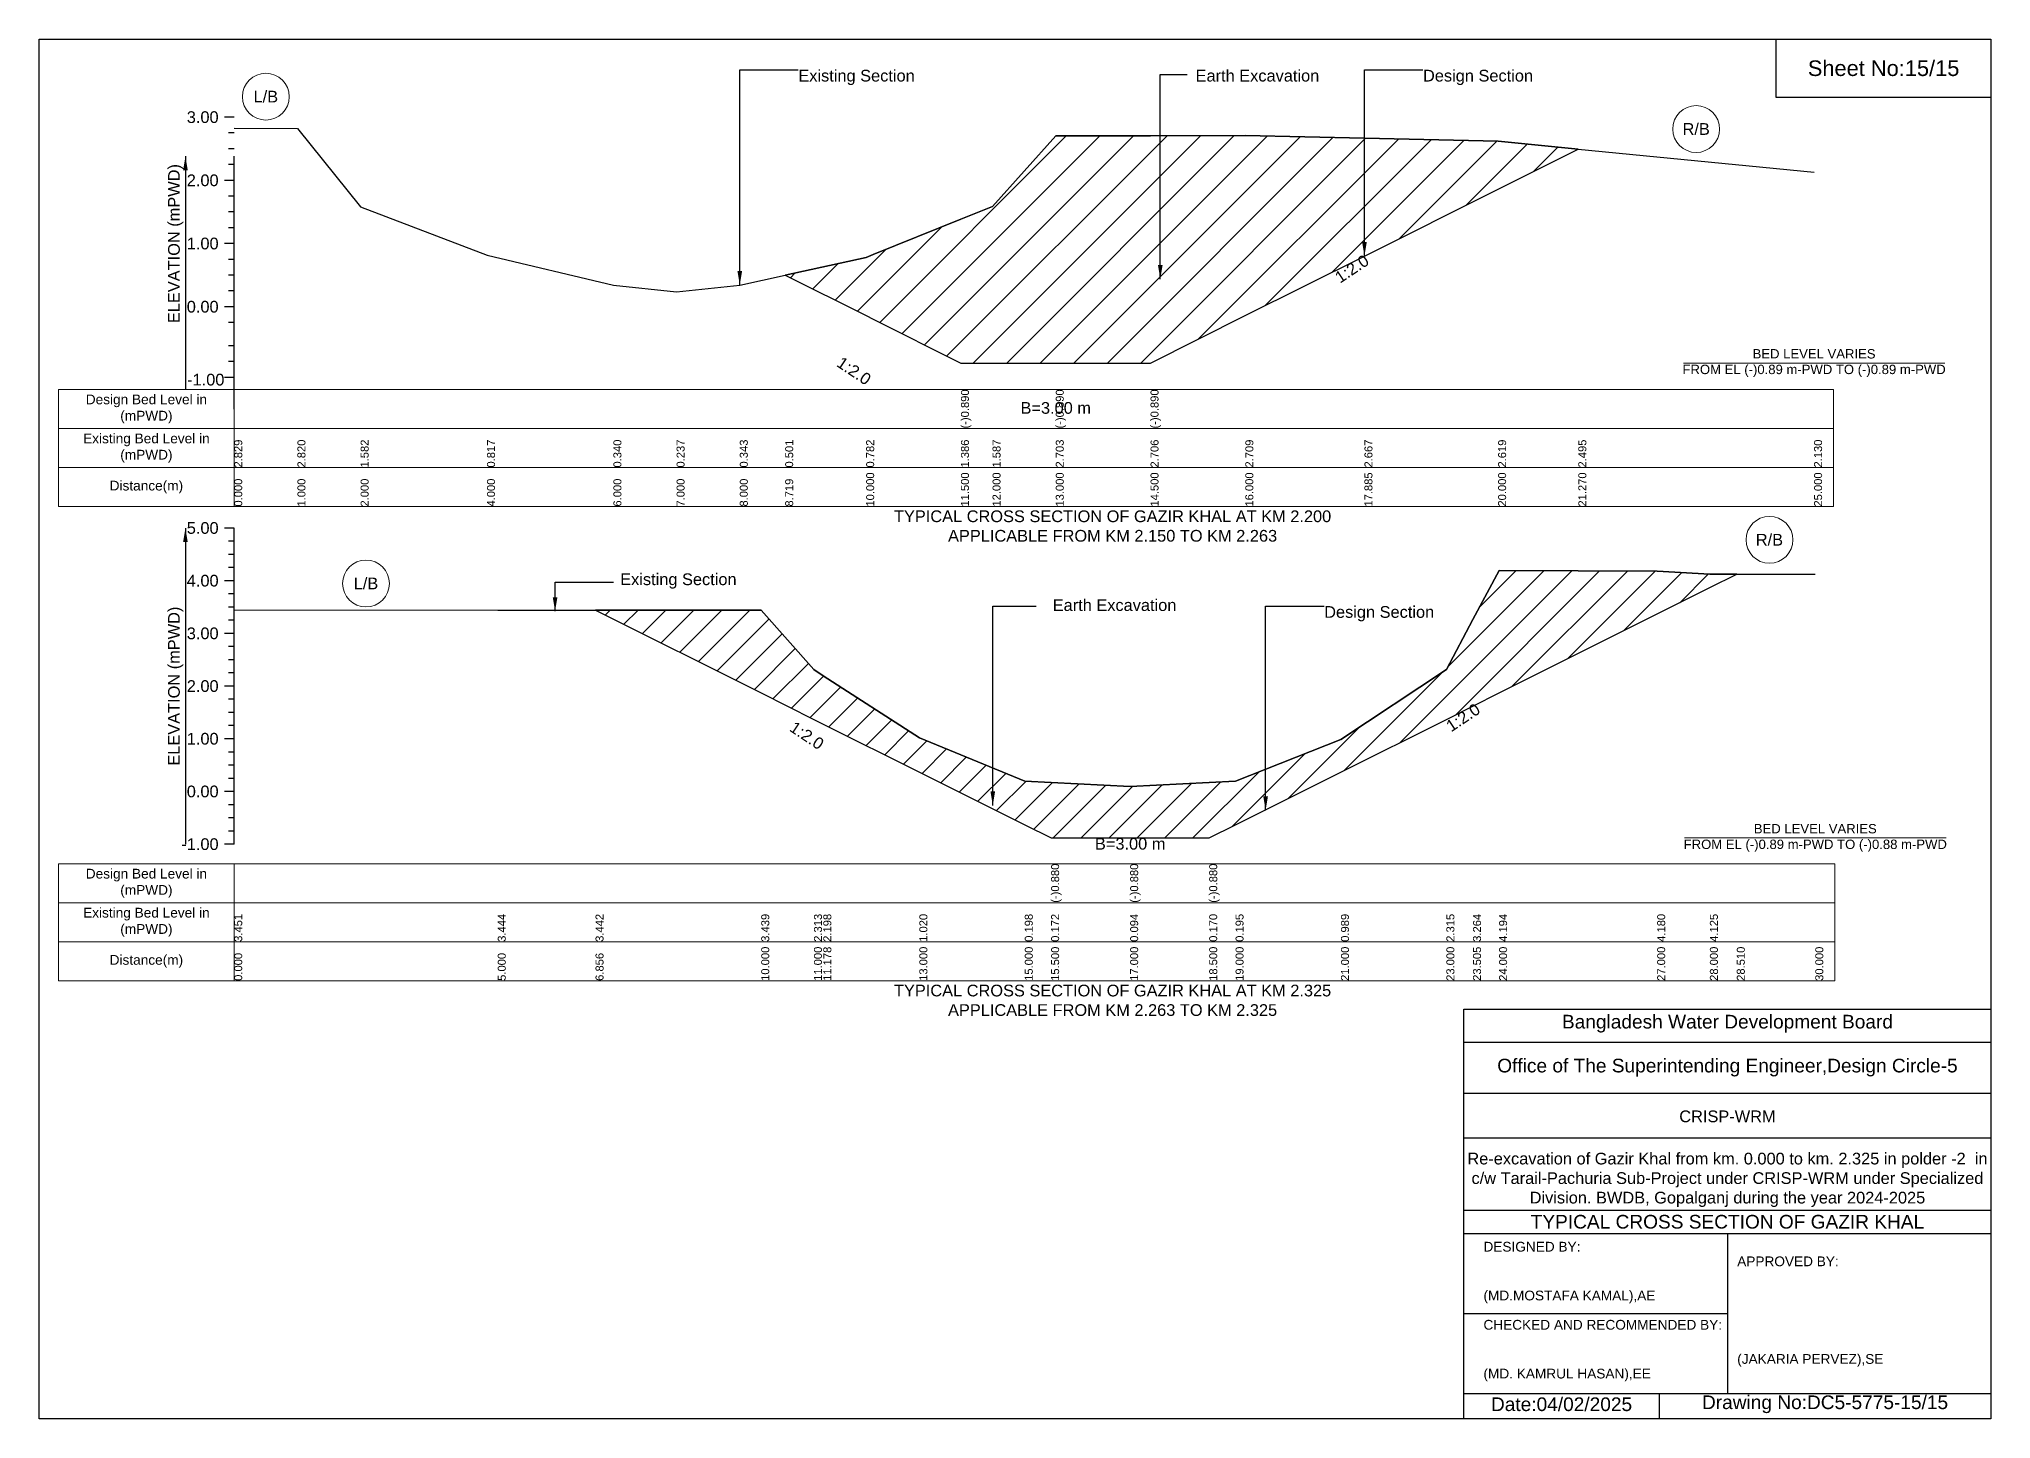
# Model space of a CAD drawing. Header units: inches. Extents: x 91000 to 258000, y -5656 to 9994.
# Drawn here: x 240000 to 248000, y -5656 to 0 of the extents above; entities that cross this region are included whole.
import ezdxf

# ---------------------------------------------------------------- set-up
doc = ezdxf.new("R2010")
doc.units = ezdxf.units.IN
doc.header["$LTSCALE"] = 7
doc.header["$MEASUREMENT"] = 0
for name, color, linetype, lineweight in [('Cross section Data Border', 7, 'Continuous', 9), ('Cross Section Labels', 7, 'Continuous', 9), ('Existing_Bed_Level for Xsection', 7, 'Continuous', 25)]:
    doc.layers.add(name, color=color, linetype=linetype, lineweight=lineweight)
doc.styles.get("Standard").update_dxf_attribs({"font": 'arial.ttf'})
doc.dimstyles.get("Standard").update_dxf_attribs({"dimtxt": 0.18, "dimasz": 0.18, "dimexe": 0.18, "dimexo": 0.0625, "dimgap": 0.09, "dimtad": 0, "dimtih": 1, "dimtoh": 1, "dimdec": 4, "dimzin": 0, "dimdsep": 46, "dimtxsty": 'Standard', "dimcen": 0.09, "dimadec": 0, "dimazin": 0, "dimtfac": 1, "dimtdec": 4, "dimtofl": 0, "dimtmove": 0, "dimatfit": 3, "dimfxl": 1, "dimtolj": 1, "dimtzin": 0, "dimarcsym": 0})

msp = doc.modelspace()

# ---------------------------------------------------------------- hatches: boundary and pattern name
at = {"layer": 'Existing_Bed_Level for Xsection'}
h = msp.add_hatch(dxfattribs=at)
h.set_pattern_fill('ANSI31', color=256, scale=777, style=0)
h.set_pattern_definition([(45, (0, 160), (-68.677746, 68.677746), [])])
h.paths.add_polyline_path([(243058.1, -967.7), (243390, -1133.6), (243418.3, -1147.8), (243778.5, -1327.9), (243908, -1327.9), (244167, -1327.9), (244555.5, -1327.9), (244944, -1133.6), (245432.2, -889.6), (245980, -615.6), (246308.8, -451.2), (245980, -419.1), (245432.2, -406.7), (244944, -395.8), (244555.5, -396.5), (244167, -397.3), (243908, -686.4), (243778.5, -738.5), (243418.3, -883.5), (243390, -894.8)])
h = msp.add_hatch(dxfattribs=at)
h.set_pattern_fill('ANSI31', color=256, scale=648, style=0)
h.paths.add_polyline_path([(242280.8, -2340.8), (242960, -2680.4), (243176, -2788.4), (243214.4, -2807.6), (243608, -3004.4), (244040, -3220.4), (244148, -3274.4), (244472, -3274.4), (244796, -3274.4), (244904, -3220.4), (245336, -3004.4), (245768, -2788.4), (245877.1, -2733.8), (245984, -2680.4), (246632, -2356.4), (246848, -2248.4), (246958.2, -2193.3), (246848, -2193.3), (246632, -2181.4), (245984, -2178.4), (245877.1, -2379.3), (245768, -2584.3), (245336, -2870.7), (244904, -3042.2), (244796, -3047.6), (244472, -3064), (244148, -3047.2), (244040, -3041.5), (243608, -2864), (243214.4, -2609.5), (243176, -2584.7), (242960, -2341.5)])

# ---------------------------------------------------------------- linework, layer by layer
for points in [[(240000, 0), (248000, 0), (248000, -5656), (240000, -5656)], [(247120, 0), (248000, 0), (248000, -240), (247120, -240)]]:
    msp.add_lwpolyline(points, close=True)
for points in [[(245840, -5656), (245840, -3976), (248000, -3976)], [(245840, -4112), (248000, -4112)], [(245840, -4320), (248000, -4320)], [(245840, -4504), (248000, -4504)], [(245840, -4800), (248000, -4800)], [(245840, -4896), (248000, -4896)], [(246920, -4896), (246920, -5552)], [(245840, -5224), (246920, -5224)], [(245840, -5552), (248000, -5552)], [(246640, -5552), (246640, -5656)]]:
    msp.add_lwpolyline(points)
at = {"layer": 'Cross section Data Border'}
for points in [[(240080, -1436.4), (247355, -1436.4), (247355, -1916.4), (240080, -1916.4)], [(240080, -3380.3), (247360, -3380.3), (247360, -3860.3), (240080, -3860.3)]]:
    msp.add_lwpolyline(points, close=True, dxfattribs=at)
for points in [[(240800, -1436.4), (240800, -1916.4)], [(240080, -1596.4), (247355, -1596.4)], [(240080, -1756.4), (247355, -1756.4)], [(240800, -3380.3), (240800, -3860.3)], [(240080, -3540.3), (247360, -3540.3)], [(240080, -3700.3), (247360, -3700.3)]]:
    msp.add_lwpolyline(points, dxfattribs=at)
at = {"layer": 'Cross Section Labels'}
for points in [[(246739.2, -1327.9), (247810.8, -1327.9)], [(246744.2, -3274.4), (247815.8, -3274.4)]]:
    msp.add_lwpolyline(points, dxfattribs=at)
for centre in [(240929.5, -236.3), (246791.9, -369), (247092.1, -2052.4), (241340, -2231.6)]:
    msp.add_circle(centre, 96, dxfattribs=at)
at = {"layer": 'Existing_Bed_Level for Xsection'}
for points in [[(240800, -320.4), (240760, -320.4)], [(240800, -385.1), (240776, -385.1)], [(240800, -364.7), (241059, -367), (241318, -687.6), (241836, -885.8), (242354, -1009.3), (242613, -1036), (242872, -1008.5), (243058.1, -967.7), (243390, -894.8), (243418.3, -883.5), (243778.5, -738.5), (243778.5, -738.5), (243908, -686.4), (244167, -397.3), (244167, -397.3), (244555.5, -396.5), (244555.5, -396.5), (244944, -395.8), (245432.2, -406.7), (245980, -419.1), (246308.8, -451.2), (247275, -545.7)], [(240800, -449.9), (240776, -449.9)], [(240800, -514.6), (240776, -514.6)], [(240800, -1516.4), (240800, -1257.4), (240800, -998.4), (240800, -739.4), (240800, -480.4)], [(240800, -579.4), (240760, -579.4)], [(240800, -644.1), (240776, -644.1)], [(240800, -708.9), (240776, -708.9)], [(240800, -773.6), (240776, -773.6)], [(240800, -838.4), (240760, -838.4)], [(240800, -903.1), (240776, -903.1)], [(240800, -967.9), (240776, -967.9)], [(240800, -1032.6), (240776, -1032.6)], [(240800, -1097.4), (240760, -1097.4)], [(240800, -1162.1), (240776, -1162.1)], [(240800, -1257.4), (240776, -1257.4)], [(240800, -1322.1), (240776, -1322.1)], [(240800, -1386.9), (240760, -1386.9)], [(240800, -2004.3), (240760, -2004.3)], [(240800, -2058.3), (240776, -2058.3)], [(240800, -3300.3), (240800, -3084.3), (240800, -2868.3), (240800, -2652.3), (240800, -2436.3), (240800, -2220.3), (240800, -2004.3)], [(240800, -2112.3), (240776, -2112.3)], [(240800, -2220.3), (240760, -2220.3)], [(240800, -2166.3), (240776, -2166.3)], [(240800, -2338.9), (241880, -2340.4), (242280.8, -2340.8), (242960, -2341.5), (243176, -2584.7), (243214.4, -2609.5), (243608, -2864), (244040, -3041.5), (244148, -3047.2), (244148, -3047.2), (244472, -3064), (244472, -3064), (244796, -3047.6), (244796, -3047.6), (244904, -3042.2), (245336, -2870.7), (245768, -2584.3), (245877.1, -2379.3), (245984, -2178.4), (246632, -2181.4), (246848, -2193.3), (246958.2, -2193.3), (247280, -2193.3)], [(240800, -2274.3), (240776, -2274.3)], [(240800, -2328.3), (240776, -2328.3)], [(240800, -2382.3), (240776, -2382.3)], [(240800, -2436.3), (240760, -2436.3)], [(240800, -2490.3), (240776, -2490.3)], [(240800, -2544.3), (240776, -2544.3)], [(240800, -2598.3), (240776, -2598.3)], [(240800, -2652.3), (240760, -2652.3)], [(240800, -2706.3), (240776, -2706.3)], [(240800, -2760.3), (240776, -2760.3)], [(240800, -2868.3), (240760, -2868.3)], [(240800, -2814.3), (240776, -2814.3)], [(240800, -2922.3), (240776, -2922.3)], [(240800, -2976.3), (240776, -2976.3)], [(240800, -3030.3), (240776, -3030.3)], [(240800, -3084.3), (240760, -3084.3)], [(240800, -3138.3), (240776, -3138.3)], [(240800, -3192.3), (240776, -3192.3)], [(240800, -3246.3), (240776, -3246.3)], [(240800, -3300.3), (240760, -3300.3)]]:
    msp.add_lwpolyline(points, dxfattribs=at)
for points in [[(243058.1, -967.7), (243390, -1133.6), (243418.3, -1147.8), (243778.5, -1327.9), (243778.5, -1327.9), (243908, -1327.9), (244167, -1327.9), (244167, -1327.9), (244555.5, -1327.9), (244555.5, -1327.9), (244944, -1133.6), (245432.2, -889.6), (245980, -615.6), (246308.8, -451.2), (245980, -419.1), (245432.2, -406.7), (244944, -395.8), (244555.5, -396.5), (244555.5, -396.5), (244167, -397.3), (244167, -397.3), (243908, -686.4), (243778.5, -738.5), (243778.5, -738.5), (243418.3, -883.5), (243390, -894.8)], [(242280.8, -2340.8), (242280.8, -2340.8), (242960, -2680.4), (243176, -2788.4), (243214.4, -2807.6), (243608, -3004.4), (244040, -3220.4), (244148, -3274.4), (244148, -3274.4), (244472, -3274.4), (244472, -3274.4), (244796, -3274.4), (244796, -3274.4), (244904, -3220.4), (245336, -3004.4), (245768, -2788.4), (245877.1, -2733.8), (245984, -2680.4), (246632, -2356.4), (246848, -2248.4), (246958.2, -2193.3), (246958.2, -2193.3), (246958.2, -2193.3), (246848, -2193.3), (246632, -2181.4), (245984, -2178.4), (245877.1, -2379.3), (245768, -2584.3), (245336, -2870.7), (244904, -3042.2), (244796, -3047.6), (244796, -3047.6), (244472, -3064), (244472, -3064), (244148, -3047.2), (244148, -3047.2), (244040, -3041.5), (243608, -2864), (243214.4, -2609.5), (243176, -2584.7), (242960, -2341.5), (242280.8, -2340.8)]]:
    msp.add_lwpolyline(points, close=True, dxfattribs=at)

# ---------------------------------------------------------------- texts
at = {"attachment_point": 5}
for s, insert, char_height in [('Sheet No:15/15', (247560, -120), 64), ('Bangladesh Water Development Board', (246920, -4036), 56), ('Office of The Superintending Engineer,Design Circle-5', (246920, -4216), 56)]:
    msp.add_mtext(s, dxfattribs=dict(at, insert=insert, char_height=char_height))
for s, insert, char_height, width, attachment_point in [('CRISP-WRM', (246920, -4416), 48, 2240, 5), ('Re-excavation of Gazir Khal from km. 0.000 to km. 2.325 in polder -2  in c/w Tarail-Pachuria Sub-Project under CRISP-WRM under Specialized Division. BWDB, Gopalganj during the year 2024-2025', (246920, -4676), 48, 2160, 5), ('TYPICAL CROSS SECTION OF GAZIR KHAL', (246920, -4848), 56, 2240, 5), ('DESIGNED BY:^J^J^J(MD.MOSTAFA KAMAL),AE', (245920, -5056), 40, 1120, 4), ('APPROVED BY:^J^J^J^J^J^J(JAKARIA PERVEZ),SE', (246960, -5216), 40, 1120, 4), ('CHECKED AND RECOMMENDED BY:^J^J^J(MD. KAMRUL HASAN),EE', (245920, -5376), 40, 1120, 4), ('Date:04/02/2025', (246240, -5596), 56, 1120, 5), ('Drawing No:DC5-5775-15/15', (247320, -5596), 56, 1760, 5)]:
    msp.add_mtext(s, dxfattribs=dict(insert=insert, char_height=char_height, width=width, attachment_point=attachment_point))
at = {"layer": 'Cross section Data Border', "char_height": 40, "width": 640, "attachment_point": 5}
for s, insert in [('Design Bed Level in (mPWD)', (240440, -1516.4)), ('Existing Bed Level in (mPWD)', (240440, -1676.4)), ('Distance(m)', (240440, -1836.4)), ('Design Bed Level in (mPWD)', (240440, -3460.3)), ('Existing Bed Level in (mPWD)', (240440, -3620.3)), ('Distance(m)', (240440, -3780.3))]:
    msp.add_mtext(s, dxfattribs=dict(at, insert=insert))
at = {"layer": 'Cross Section Labels'}
for s, insert, char_height, attachment_point in [('Existing Section', (243112, -126.1), 48, 1), ('Earth Excavation', (244740.2, -126.1), 48, 1), ('Design Section', (245672.2, -126.1), 48, 1), ('L/B', (240929.5, -236.3), 48, 5), ('R/B', (246791.9, -369), 48, 5), ('BED LEVEL VARIES ^JFROM EL (-)0.89 m-PWD TO (-)0.89 m-PWD', (247275, -1327.9), 38.4, 5), ('B=3.00 m', (244167, -1487.9), 48, 2), ('TYPICAL CROSS SECTION OF GAZIR KHAL AT KM 2.200^JAPPLICABLE FROM KM 2.150 TO KM 2.263', (244400, -1996.4), 48, 5), ('R/B', (247092.1, -2052.4), 48, 5), ('L/B', (241340, -2231.6), 48, 5), ('Existing Section', (242381.9, -2190.3), 48, 1), ('Earth Excavation', (244154.6, -2296.1), 48, 1), ('Design Section', (245267.1, -2324.3), 48, 1), ('B=3.00 m', (244472, -3274.4), 48, 2), ('BED LEVEL VARIES ^JFROM EL (-)0.89 m-PWD TO (-)0.88 m-PWD', (247280, -3274.4), 38.4, 5), ('TYPICAL CROSS SECTION OF GAZIR KHAL AT KM 2.325^JAPPLICABLE FROM KM 2.263 TO KM 2.325', (244400, -3940.3), 48, 5)]:
    msp.add_mtext(s, dxfattribs=dict(at, insert=insert, char_height=char_height, attachment_point=attachment_point))
at = {"layer": 'Cross Section Labels', "char_height": 48, "attachment_point": 2}
for insert, rotation in [((245367.4, -921.9), 33.69007), ((243353.6, -1340.2), 326.30993), ((245823.1, -2760.8), 33.69007), ((243160.4, -2834.6), 326.30993)]:
    msp.add_mtext('1:2.0', dxfattribs=dict(at, insert=insert, rotation=rotation))
at = {"layer": 'Existing_Bed_Level for Xsection', "char_height": 48, "attachment_point": 6}
for s, insert in [('3.00', (240736, -320.4)), ('2.00', (240736, -579.4)), ('1.00', (240736, -838.4)), ('0.00', (240736, -1097.4)), ('-1.00', (240759.7, -1396.3)), ('5.00', (240736, -2004.3)), ('4.00', (240736, -2220.3)), ('3.00', (240736, -2436.3)), ('2.00', (240736, -2652.3)), ('1.00', (240736, -2868.3)), ('0.00', (240736, -3084.3)), ('-1.00', (240736, -3300.3))]:
    msp.add_mtext(s, dxfattribs=dict(at, insert=insert))
at = {"layer": 'Existing_Bed_Level for Xsection', "rotation": 90}
for s, insert, char_height, attachment_point in [('ELEVATION (mPWD)', (240560, -838.4), 48, 5), ('(-)0.890', (243778.5, -1596.4), 32.8, 1), ('(-)0.890', (244167, -1596.4), 32.8, 1), ('(-)0.890', (244555.5, -1596.4), 32.8, 1), ('2.829', (240800, -1756.4), 32.8, 1), ('2.820', (241059, -1756.4), 32.8, 1), ('1.582', (241318, -1756.4), 32.8, 1), ('0.817', (241836, -1756.4), 32.8, 1), ('0.340', (242354, -1756.4), 32.8, 1), ('0.237', (242613, -1756.4), 32.8, 1), ('0.343', (242872, -1756.4), 32.8, 1), ('0.501', (243058.1, -1756.4), 32.8, 1), ('0.782', (243390, -1756.4), 32.8, 1), ('1.386', (243778.5, -1756.4), 32.8, 1), ('1.587', (243908, -1756.4), 32.8, 1), ('2.703', (244167, -1756.4), 32.8, 1), ('2.706', (244555.5, -1756.4), 32.8, 1), ('2.709', (244944, -1756.4), 32.8, 1), ('2.667', (245432.2, -1756.4), 32.8, 1), ('2.619', (245980, -1756.4), 32.8, 1), ('2.495', (246308.8, -1756.4), 32.8, 1), ('2.130', (247275, -1756.4), 32.8, 1), ('0.000', (240800, -1916.4), 32.8, 1), ('1.000', (241059, -1916.4), 32.8, 1), ('2.000', (241318, -1916.4), 32.8, 1), ('4.000', (241836, -1916.4), 32.8, 1), ('6.000', (242354, -1916.4), 32.8, 1), ('7.000', (242613, -1916.4), 32.8, 1), ('8.000', (242872, -1916.4), 32.8, 1), ('8.719', (243058.1, -1916.4), 32.8, 1), ('10.000', (243390, -1916.4), 32.8, 1), ('11.500', (243778.5, -1916.4), 32.8, 1), ('12.000', (243908, -1916.4), 32.8, 1), ('13.000', (244167, -1916.4), 32.8, 1), ('14.500', (244555.5, -1916.4), 32.8, 1), ('16.000', (244944, -1916.4), 32.8, 1), ('17.885', (245432.2, -1916.4), 32.8, 1), ('20.000', (245980, -1916.4), 32.8, 1), ('21.270', (246308.8, -1916.4), 32.8, 1), ('25.000', (247275, -1916.4), 32.8, 1), ('ELEVATION (mPWD)', (240560, -2652.3), 48, 5), ('(-)0.880', (244148, -3540.3), 32.8, 1), ('(-)0.880', (244472, -3540.3), 32.8, 1), ('(-)0.880', (244796, -3540.3), 32.8, 1), ('3.451', (240800, -3700.3), 32.8, 1), ('3.444', (241880, -3700.3), 32.8, 1), ('3.442', (242280.8, -3700.3), 32.8, 1), ('3.439', (242960, -3700.3), 32.8, 1), ('2.313', (243176, -3700.3), 32.8, 1), ('2.198', (243214.4, -3700.3), 32.8, 1), ('1.020', (243608, -3700.3), 32.8, 1), ('0.198', (244040, -3700.3), 32.8, 1), ('0.172', (244148, -3700.3), 32.8, 1), ('0.094', (244472, -3700.3), 32.8, 1), ('0.170', (244796, -3700.3), 32.8, 1), ('0.195', (244904, -3700.3), 32.8, 1), ('0.989', (245336, -3700.3), 32.8, 1), ('2.315', (245768, -3700.3), 32.8, 1), ('3.264', (245877.1, -3700.3), 32.8, 1), ('4.194', (245984, -3700.3), 32.8, 1), ('4.180', (246632, -3700.3), 32.8, 1), ('4.125', (246848, -3700.3), 32.8, 1), ('0.000', (240800, -3860.3), 32.8, 1), ('5.000', (241880, -3860.3), 32.8, 1), ('6.856', (242280.8, -3860.3), 32.8, 1), ('10.000', (242960, -3860.3), 32.8, 1), ('11.000', (243176, -3860.3), 32.8, 1), ('11.178', (243214.4, -3860.3), 32.8, 1), ('13.000', (243608, -3860.3), 32.8, 1), ('15.000', (244040, -3860.3), 32.8, 1), ('15.500', (244148, -3860.3), 32.8, 1), ('17.000', (244472, -3860.3), 32.8, 1), ('18.500', (244796, -3860.3), 32.8, 1), ('19.000', (244904, -3860.3), 32.8, 1), ('21.000', (245336, -3860.3), 32.8, 1), ('23.000', (245768, -3860.3), 32.8, 1), ('23.505', (245877.1, -3860.3), 32.8, 1), ('24.000', (245984, -3860.3), 32.8, 1), ('27.000', (246632, -3860.3), 32.8, 1), ('28.000', (246848, -3860.3), 32.8, 1), ('28.510', (246958.2, -3860.3), 32.8, 1), ('30.000', (247280, -3860.3), 32.8, 1)]:
    msp.add_mtext(s, dxfattribs=dict(at, insert=insert, char_height=char_height, attachment_point=attachment_point))

# ---------------------------------------------------------------- leaders
at = {"layer": 'Cross Section Labels', "annotation_type": 0, "has_hookline": 1, "hookline_direction": 0}
for points, text_width in [([(242872, -1008.5), (242872, -126.1), (243111.9, -126.1)], 467.2), ([(244595.4, -984), (244595.4, -146), (244705.8, -146)], 497), ([(245432.2, -889.6), (245432.2, -126.1), (245672.1, -126.1)], 441.2), ([(242115, -2345.5), (242115, -2225.8), (242354.9, -2225.8)], 467.2), ([(243909, -3141.4), (243909, -2324.3), (244086.1, -2324.3)], 497), ([(245027.1, -3161.8), (245027.1, -2324.3), (245267, -2324.3)], 441.2)]:
    msp.add_leader(points, dimstyle='Standard', override={"dimasz": 57.6}, dxfattribs=dict(at, text_width=text_width))
at = {"layer": 'Existing_Bed_Level for Xsection'}
for points in [[(240600, -480.4), (240600, -1436.4)], [(240600, -2004.3), (240600, -3300.3)]]:
    msp.add_leader(points, dimstyle='Standard', override={"dimasz": 57.6}, dxfattribs=at)

doc.saveas('drawing.dxf')
